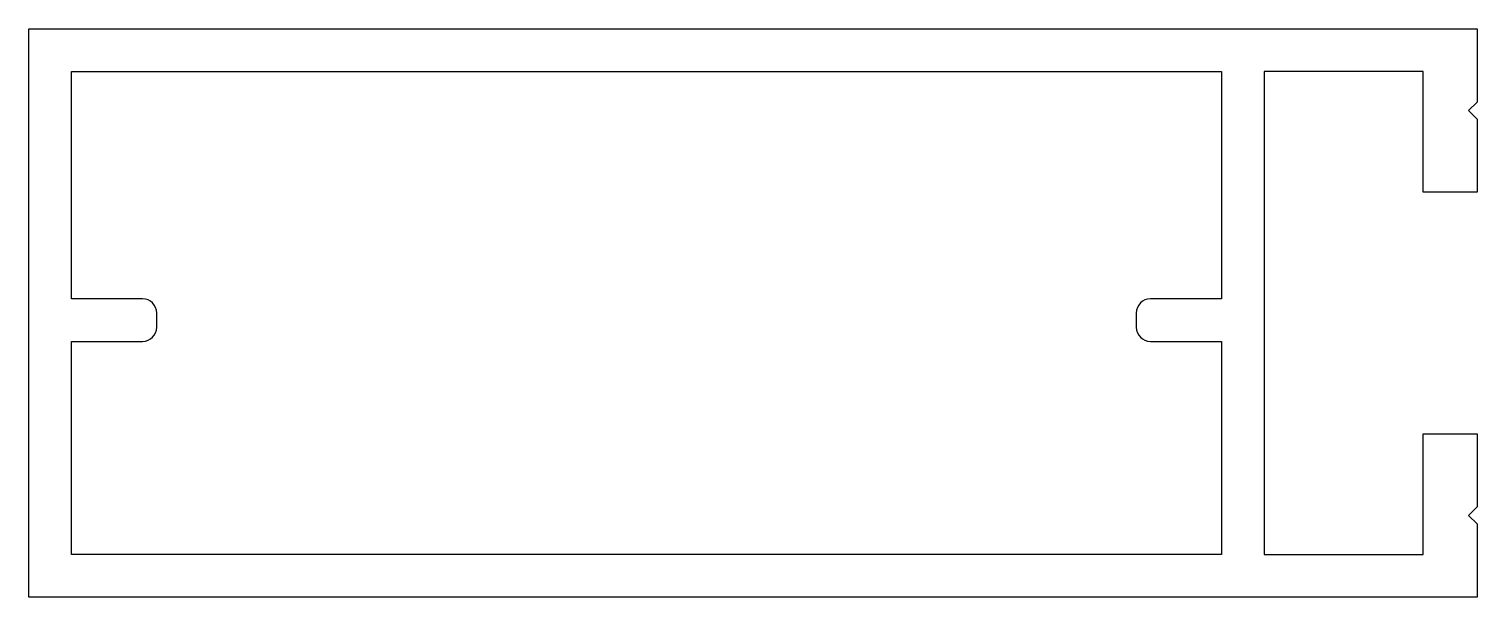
# Model space of a CAD drawing. Extents: x 2459.4 to 2510.4, y 89.9 to 109.9.
import ezdxf

# ---------------------------------------------------------------- set-up
doc = ezdxf.new("R2010")
doc.units = 0
doc.header["$LTSCALE"] = 15
doc.layers.get('0').update_dxf_attribs({"linetype": 'CONTINUOUS'})

msp = doc.modelspace()

# ---------------------------------------------------------------- linework, layer by layer
for p, q in [((2459.356, 89.902), (2459.356, 109.902)), ((2459.356, 109.902), (2510.356, 109.902)), ((2510.356, 109.902), (2510.356, 107.327)), ((2460.856, 100.402), (2460.856, 108.402)), ((2460.856, 108.402), (2501.356, 108.402)), ((2501.356, 108.402), (2501.356, 100.402)), ((2502.856, 108.402), (2502.856, 91.402)), ((2508.456, 108.402), (2502.856, 108.402)), ((2508.456, 104.152), (2508.456, 108.402)), ((2510.356, 107.327), (2510.056, 107.027)), ((2510.056, 107.027), (2510.356, 106.727)), ((2510.356, 106.727), (2510.356, 104.152)), ((2510.356, 104.152), (2508.456, 104.152)), ((2463.356, 100.402), (2460.856, 100.402)), ((2501.356, 100.402), (2498.856, 100.402)), ((2463.856, 99.402), (2463.856, 99.902)), ((2498.356, 99.902), (2498.356, 99.402)), ((2460.856, 91.402), (2460.856, 98.902)), ((2460.856, 98.902), (2463.356, 98.902)), ((2498.856, 98.902), (2501.356, 98.902)), ((2501.356, 98.902), (2501.356, 91.402)), ((2508.456, 91.402), (2508.456, 95.652)), ((2508.456, 95.652), (2510.356, 95.652)), ((2510.356, 95.652), (2510.356, 93.077)), ((2510.356, 93.077), (2510.056, 92.777)), ((2510.056, 92.777), (2510.356, 92.477)), ((2510.356, 92.477), (2510.356, 89.902)), ((2501.356, 91.402), (2460.856, 91.402)), ((2502.856, 91.402), (2508.456, 91.402)), ((2510.356, 89.902), (2459.356, 89.902))]:
    msp.add_line(p, q)
for centre, start, end in [((2463.356, 99.902), 0, 90), ((2498.856, 99.902), 90, 180), ((2463.356, 99.402), 270, 0), ((2498.856, 99.402), 180, 270)]:
    msp.add_arc(centre, 0.5, start, end)

doc.saveas('drawing.dxf')
